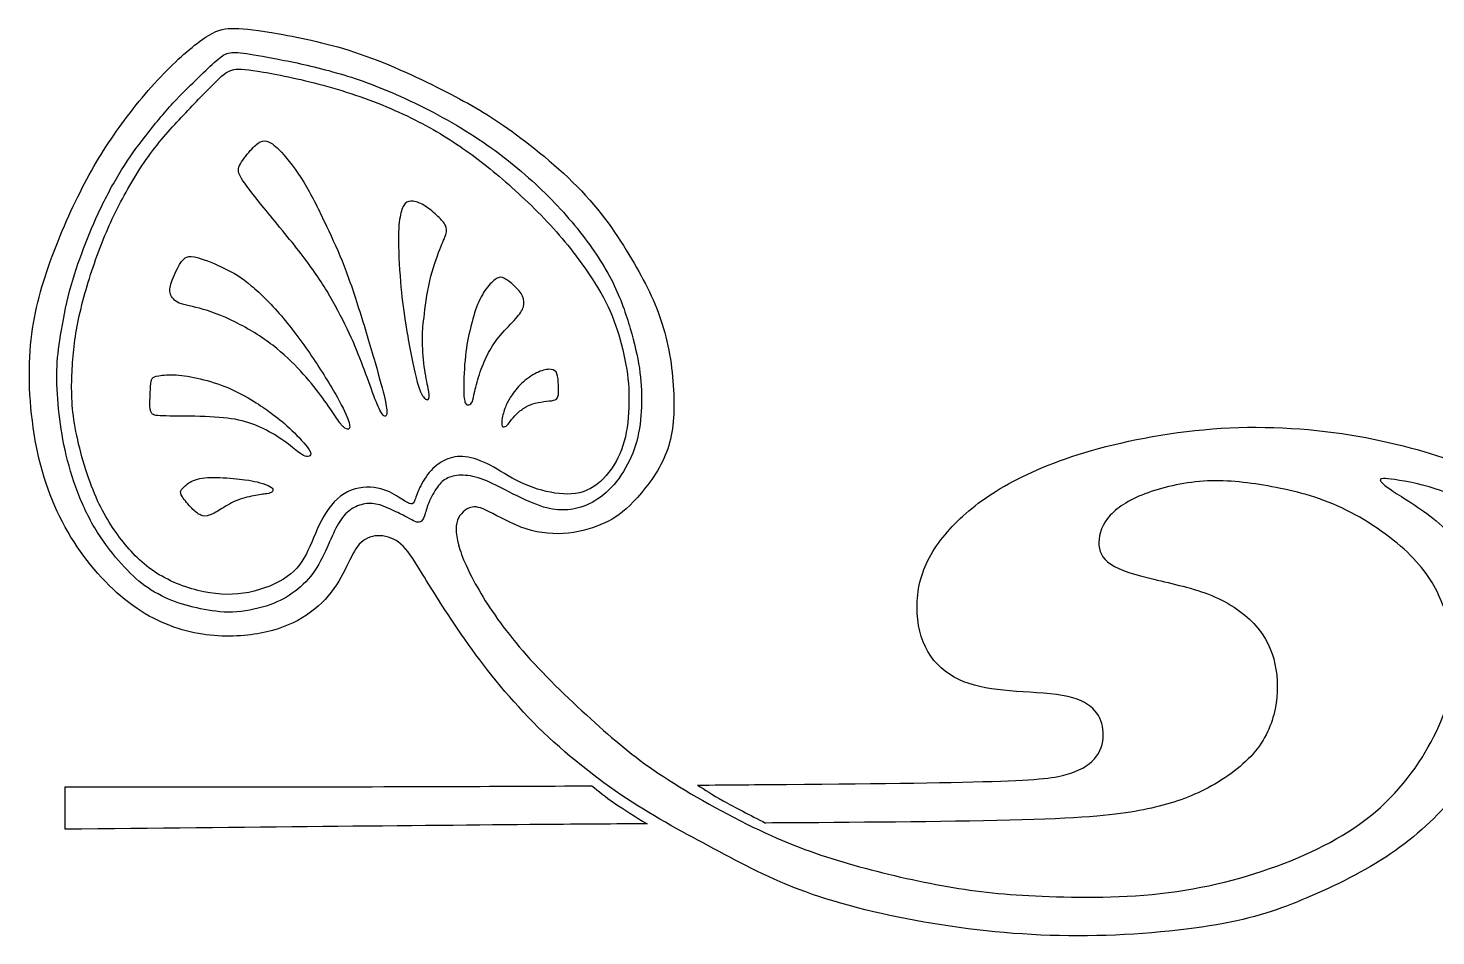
# Model space of a CAD drawing. Extents: x -11 to 8.6, y -2.9 to 35.2.
# Drawn here: x -8.318 to -4.359, y 20.132 to 22.684 of the extents above; entities that cross this region are included whole.
import ezdxf

# ---------------------------------------------------------------- set-up
doc = ezdxf.new("R2010")
doc.units = 0
doc.header["$MEASUREMENT"] = 0
doc.layers.add('LAYER_1', color=7, linetype='CONTINUOUS')

msp = doc.modelspace()

# ---------------------------------------------------------------- linework, layer by layer
at = {"layer": 'LAYER_1'}
for points, knots in [([(-3.14153, 20.45496), (-3.18853, 20.4546), (-3.23556, 20.45421), (-3.28237, 20.44882), (-3.28237, 20.44882), (-3.32917, 20.44341), (-3.37582, 20.43294), (-3.41719, 20.41648), (-3.41719, 20.41648), (-3.45859, 20.40001), (-3.49477, 20.37748), (-3.52933, 20.35218), (-3.52933, 20.35218), (-3.56388, 20.32686), (-3.59684, 20.29872), (-3.6306, 20.27542), (-3.6306, 20.27542), (-3.66435, 20.25211), (-3.69893, 20.23361), (-3.73429, 20.22237), (-3.73429, 20.22237), (-3.76965, 20.21112), (-3.80583, 20.20709), (-3.84199, 20.21271), (-3.84199, 20.21271), (-3.87816, 20.21834), (-3.91434, 20.23363), (-3.93964, 20.25652), (-3.93964, 20.25652), (-3.96495, 20.27942), (-3.97944, 20.30998), (-3.98466, 20.34494), (-3.98466, 20.34494), (-3.98989, 20.3799), (-3.98586, 20.41929), (-3.969, 20.4659), (-3.969, 20.4659), (-3.95212, 20.51252), (-3.92236, 20.56638), (-3.89906, 20.62343), (-3.89906, 20.62343), (-3.87575, 20.6805), (-3.85887, 20.7408), (-3.85566, 20.80669), (-3.85566, 20.80669), (-3.85244, 20.8726), (-3.8629, 20.94416), (-3.89383, 21.00804), (-3.89383, 21.00804), (-3.92478, 21.07195), (-3.97622, 21.12822), (-4.02846, 21.17925), (-4.02846, 21.17925), (-4.0807, 21.23029), (-4.13377, 21.27611), (-4.19002, 21.31147), (-4.19002, 21.31147), (-4.24629, 21.34683), (-4.30576, 21.37175), (-4.3588, 21.38822), (-4.3588, 21.38822), (-4.41185, 21.4047), (-4.45849, 21.41274), (-4.48501, 21.41595), (-4.48501, 21.41595), (-4.51153, 21.41917), (-4.51796, 21.41757), (-4.51516, 21.41156), (-4.51516, 21.41156), (-4.51235, 21.40552), (-4.50026, 21.39506), (-4.46893, 21.37497), (-4.46893, 21.37497), (-4.43758, 21.35489), (-4.38695, 21.32512), (-4.34154, 21.28375), (-4.34154, 21.28375), (-4.29612, 21.24235), (-4.25593, 21.18929), (-4.2242, 21.12942), (-4.2242, 21.12942), (-4.19245, 21.06954), (-4.16911, 21.00283), (-4.1619, 20.93291), (-4.1619, 20.93291), (-4.15466, 20.86297), (-4.1635, 20.78983), (-4.18842, 20.72111), (-4.18842, 20.72111), (-4.21333, 20.6524), (-4.25433, 20.58807), (-4.30456, 20.5278), (-4.30456, 20.5278), (-4.35479, 20.46752), (-4.41429, 20.41125), (-4.48661, 20.36222), (-4.48661, 20.36222), (-4.55896, 20.31319), (-4.64415, 20.2714), (-4.72171, 20.23844), (-4.72171, 20.23844), (-4.79926, 20.20549), (-4.86922, 20.18137), (-4.9757, 20.16289), (-4.9757, 20.16289), (-5.0822, 20.14441), (-5.22528, 20.13154), (-5.36552, 20.13154), (-5.36552, 20.13154), (-5.50578, 20.13154), (-5.64325, 20.14441), (-5.77425, 20.1661), (-5.77425, 20.1661), (-5.90526, 20.18779), (-6.02985, 20.21836), (-6.13112, 20.25492), (-6.13112, 20.25492), (-6.23238, 20.29148), (-6.31038, 20.3341), (-6.38994, 20.37669), (-6.38994, 20.37669), (-6.4695, 20.41929), (-6.5507, 20.46189), (-6.63508, 20.51774), (-6.63508, 20.51774), (-6.71947, 20.5736), (-6.8071, 20.64274), (-6.88346, 20.71789), (-6.88346, 20.71789), (-6.95981, 20.79304), (-7.02492, 20.87422), (-7.07996, 20.95138), (-7.07996, 20.95138), (-7.13503, 21.02855), (-7.18005, 21.10169), (-7.20937, 21.1491), (-7.20937, 21.1491), (-7.2387, 21.19653), (-7.25239, 21.21826), (-7.26965, 21.23311), (-7.26965, 21.23311), (-7.28693, 21.24797), (-7.30786, 21.25602), (-7.32794, 21.25683), (-7.32794, 21.25683), (-7.34803, 21.25763), (-7.36733, 21.25118), (-7.38178, 21.23792), (-7.38178, 21.23792), (-7.39626, 21.22467), (-7.4059, 21.20457), (-7.41795, 21.17967), (-7.41795, 21.17967), (-7.43, 21.15475), (-7.44449, 21.12499), (-7.46578, 21.09767), (-7.46578, 21.09767), (-7.48706, 21.07034), (-7.51523, 21.04543), (-7.54776, 21.02574), (-7.54776, 21.02574), (-7.58031, 21.00606), (-7.6173, 20.99157), (-7.6643, 20.98274), (-7.6643, 20.98274), (-7.71133, 20.9739), (-7.7684, 20.97066), (-7.82828, 20.9799), (-7.82828, 20.9799), (-7.88815, 20.98914), (-7.95087, 21.01087), (-8.01195, 21.05224), (-8.01195, 21.05224), (-8.07303, 21.09364), (-8.1325, 21.15475), (-8.18031, 21.22588), (-8.18031, 21.22588), (-8.22814, 21.297), (-8.26432, 21.3782), (-8.28681, 21.47141), (-8.28681, 21.47141), (-8.30932, 21.56464), (-8.31818, 21.66996), (-8.31377, 21.75957), (-8.31377, 21.75957), (-8.30934, 21.84919), (-8.29164, 21.92313), (-8.26593, 21.99949), (-8.26593, 21.99949), (-8.24021, 22.07584), (-8.20645, 22.15464), (-8.17229, 22.22255), (-8.17229, 22.22255), (-8.13814, 22.29047), (-8.10356, 22.34753), (-8.06258, 22.40459), (-8.06258, 22.40459), (-8.02159, 22.46165), (-7.97415, 22.51874), (-7.92914, 22.56455), (-7.92914, 22.56455), (-7.88414, 22.61035), (-7.84154, 22.64493), (-7.81142, 22.66341), (-7.81142, 22.66341), (-7.78127, 22.68189), (-7.76357, 22.68432), (-7.73625, 22.68351), (-7.73625, 22.68351), (-7.70892, 22.68271), (-7.67194, 22.67867), (-7.61207, 22.66822), (-7.61207, 22.66822), (-7.55219, 22.65778), (-7.4694, 22.6409), (-7.38421, 22.61157), (-7.38421, 22.61157), (-7.29902, 22.58223), (-7.21138, 22.54043), (-7.14226, 22.50507), (-7.14226, 22.50507), (-7.07315, 22.46971), (-7.02249, 22.44077), (-6.9574, 22.39376), (-6.9574, 22.39376), (-6.8923, 22.34673), (-6.8127, 22.28163), (-6.75042, 22.21371), (-6.75042, 22.21371), (-6.68813, 22.1458), (-6.64311, 22.07504), (-6.60735, 22.01155), (-6.60735, 22.01155), (-6.57159, 21.94807), (-6.54505, 21.89178), (-6.52777, 21.8279), (-6.52777, 21.8279), (-6.51049, 21.76401), (-6.50246, 21.69245), (-6.50205, 21.63177), (-6.50205, 21.63177), (-6.50165, 21.5711), (-6.50889, 21.52126), (-6.53018, 21.47426), (-6.53018, 21.47426), (-6.55149, 21.42723), (-6.58687, 21.38299), (-6.61579, 21.35286), (-6.61579, 21.35286), (-6.64472, 21.32273), (-6.66725, 21.30664), (-6.69617, 21.29299), (-6.69617, 21.29299), (-6.7251, 21.27934), (-6.76048, 21.26807), (-6.79865, 21.26406), (-6.79865, 21.26406), (-6.83683, 21.26003), (-6.87782, 21.26326), (-6.9176, 21.27611), (-6.9176, 21.27611), (-6.95739, 21.28896), (-6.99599, 21.31149), (-7.02169, 21.32434), (-7.02169, 21.32434), (-7.04741, 21.33719), (-7.0603, 21.34041), (-7.07435, 21.336), (-7.07435, 21.336), (-7.0884, 21.33157), (-7.10369, 21.31951), (-7.11051, 21.30022), (-7.11051, 21.30022), (-7.11735, 21.28094), (-7.11574, 21.2544), (-7.1041, 21.21824), (-7.1041, 21.21824), (-7.09245, 21.18208), (-7.07072, 21.13624), (-7.03859, 21.084), (-7.03859, 21.084), (-7.00643, 21.03176), (-6.96382, 20.97308), (-6.90597, 20.9092), (-6.90597, 20.9092), (-6.8481, 20.84529), (-6.77493, 20.77616), (-6.71185, 20.71991), (-6.71185, 20.71991), (-6.64876, 20.66364), (-6.59569, 20.62023), (-6.51733, 20.56999), (-6.51733, 20.56999), (-6.43897, 20.51976), (-6.33528, 20.46269), (-6.24567, 20.4213), (-6.24567, 20.4213), (-6.15605, 20.3799), (-6.08048, 20.35418), (-5.99609, 20.33049), (-5.99609, 20.33049), (-5.9117, 20.30678), (-5.81845, 20.28505), (-5.73285, 20.27019), (-5.73285, 20.27019), (-5.64726, 20.25532), (-5.56928, 20.24728), (-5.46601, 20.24287), (-5.46601, 20.24287), (-5.36273, 20.23844), (-5.23411, 20.23764), (-5.11115, 20.25331), (-5.11115, 20.25331), (-4.98817, 20.26899), (-4.8708, 20.30114), (-4.76713, 20.34294), (-4.76713, 20.34294), (-4.66345, 20.38473), (-4.57341, 20.43617), (-4.50149, 20.50529), (-4.50149, 20.50529), (-4.42956, 20.5744), (-4.37568, 20.66124), (-4.34515, 20.73477), (-4.34515, 20.73477), (-4.3146, 20.80831), (-4.30737, 20.86861), (-4.30977, 20.92325), (-4.30977, 20.92325), (-4.31218, 20.97791), (-4.32426, 21.02695), (-4.34395, 21.07355), (-4.34395, 21.07355), (-4.36363, 21.12018), (-4.39098, 21.1644), (-4.43919, 21.2102), (-4.43919, 21.2102), (-4.48741, 21.25601), (-4.55655, 21.30345), (-4.62406, 21.33518), (-4.62406, 21.33518), (-4.69158, 21.36694), (-4.75749, 21.38301), (-4.82017, 21.39466), (-4.82017, 21.39466), (-4.88287, 21.40631), (-4.94236, 21.41356), (-5.00184, 21.41075), (-5.00184, 21.41075), (-5.06131, 21.40793), (-5.12079, 21.39506), (-5.1686, 21.3778), (-5.1686, 21.3778), (-5.21643, 21.36052), (-5.25261, 21.33879), (-5.2751, 21.3143), (-5.2751, 21.3143), (-5.29761, 21.28978), (-5.30647, 21.26244), (-5.30687, 21.23834), (-5.30687, 21.23834), (-5.30727, 21.21423), (-5.29923, 21.1933), (-5.27351, 21.17644), (-5.27351, 21.17644), (-5.24779, 21.15957), (-5.20438, 21.1467), (-5.15254, 21.13425), (-5.15254, 21.13425), (-5.1007, 21.1218), (-5.04041, 21.10971), (-4.98897, 21.08843), (-4.98897, 21.08843), (-4.93753, 21.06714), (-4.89492, 21.03657), (-4.86559, 21.00363), (-4.86559, 21.00363), (-4.83626, 20.97068), (-4.82017, 20.9353), (-4.81175, 20.89593), (-4.81175, 20.89593), (-4.80331, 20.85654), (-4.80249, 20.81314), (-4.81133, 20.76974), (-4.81133, 20.76974), (-4.82017, 20.72634), (-4.83867, 20.68293), (-4.87323, 20.64356), (-4.87323, 20.64356), (-4.90779, 20.60417), (-4.95842, 20.56879), (-5.00906, 20.54307), (-5.00906, 20.54307), (-5.05969, 20.51735), (-5.11034, 20.50128), (-5.17022, 20.48843), (-5.17022, 20.48843), (-5.2301, 20.47556), (-5.29923, 20.46592), (-5.45877, 20.4599), (-5.45877, 20.4599), (-5.61831, 20.45387), (-5.8683, 20.45144), (-6.09495, 20.44984), (-6.09495, 20.44984), (-6.14524, 20.44947), (-6.1944, 20.44915), (-6.24425, 20.44886)], [0, 0, 0, 0, 0.0097087, 0.0097087, 0.0097087, 0.0097087, 0.0194175, 0.0194175, 0.0194175, 0.0194175, 0.0291262, 0.0291262, 0.0291262, 0.0291262, 0.038835, 0.038835, 0.038835, 0.038835, 0.0485437, 0.0485437, 0.0485437, 0.0485437, 0.0582524, 0.0582524, 0.0582524, 0.0582524, 0.0679612, 0.0679612, 0.0679612, 0.0679612, 0.0776699, 0.0776699, 0.0776699, 0.0776699, 0.0873786, 0.0873786, 0.0873786, 0.0873786, 0.0970874, 0.0970874, 0.0970874, 0.0970874, 0.1067961, 0.1067961, 0.1067961, 0.1067961, 0.1165049, 0.1165049, 0.1165049, 0.1165049, 0.1262136, 0.1262136, 0.1262136, 0.1262136, 0.1359223, 0.1359223, 0.1359223, 0.1359223, 0.1456311, 0.1456311, 0.1456311, 0.1456311, 0.1553398, 0.1553398, 0.1553398, 0.1553398, 0.1650485, 0.1650485, 0.1650485, 0.1650485, 0.1747573, 0.1747573, 0.1747573, 0.1747573, 0.184466, 0.184466, 0.184466, 0.184466, 0.1941748, 0.1941748, 0.1941748, 0.1941748, 0.2038835, 0.2038835, 0.2038835, 0.2038835, 0.2135922, 0.2135922, 0.2135922, 0.2135922, 0.223301, 0.223301, 0.223301, 0.223301, 0.2330097, 0.2330097, 0.2330097, 0.2330097, 0.2427184, 0.2427184, 0.2427184, 0.2427184, 0.2524272, 0.2524272, 0.2524272, 0.2524272, 0.2621359, 0.2621359, 0.2621359, 0.2621359, 0.2718447, 0.2718447, 0.2718447, 0.2718447, 0.2815534, 0.2815534, 0.2815534, 0.2815534, 0.2912621, 0.2912621, 0.2912621, 0.2912621, 0.3009709, 0.3009709, 0.3009709, 0.3009709, 0.3106796, 0.3106796, 0.3106796, 0.3106796, 0.3203883, 0.3203883, 0.3203883, 0.3203883, 0.3300971, 0.3300971, 0.3300971, 0.3300971, 0.3398058, 0.3398058, 0.3398058, 0.3398058, 0.3495146, 0.3495146, 0.3495146, 0.3495146, 0.3592233, 0.3592233, 0.3592233, 0.3592233, 0.368932, 0.368932, 0.368932, 0.368932, 0.3786408, 0.3786408, 0.3786408, 0.3786408, 0.3883495, 0.3883495, 0.3883495, 0.3883495, 0.3980583, 0.3980583, 0.3980583, 0.3980583, 0.407767, 0.407767, 0.407767, 0.407767, 0.4174757, 0.4174757, 0.4174757, 0.4174757, 0.4271845, 0.4271845, 0.4271845, 0.4271845, 0.4368932, 0.4368932, 0.4368932, 0.4368932, 0.4466019, 0.4466019, 0.4466019, 0.4466019, 0.4563107, 0.4563107, 0.4563107, 0.4563107, 0.4660194, 0.4660194, 0.4660194, 0.4660194, 0.4757282, 0.4757282, 0.4757282, 0.4757282, 0.4854369, 0.4854369, 0.4854369, 0.4854369, 0.4951456, 0.4951456, 0.4951456, 0.4951456, 0.5048544, 0.5048544, 0.5048544, 0.5048544, 0.5145631, 0.5145631, 0.5145631, 0.5145631, 0.5242718, 0.5242718, 0.5242718, 0.5242718, 0.5339806, 0.5339806, 0.5339806, 0.5339806, 0.5436893, 0.5436893, 0.5436893, 0.5436893, 0.5533981, 0.5533981, 0.5533981, 0.5533981, 0.5631068, 0.5631068, 0.5631068, 0.5631068, 0.5728155, 0.5728155, 0.5728155, 0.5728155, 0.5825243, 0.5825243, 0.5825243, 0.5825243, 0.592233, 0.592233, 0.592233, 0.592233, 0.6019417, 0.6019417, 0.6019417, 0.6019417, 0.6116505, 0.6116505, 0.6116505, 0.6116505, 0.6213592, 0.6213592, 0.6213592, 0.6213592, 0.631068, 0.631068, 0.631068, 0.631068, 0.6407767, 0.6407767, 0.6407767, 0.6407767, 0.6504854, 0.6504854, 0.6504854, 0.6504854, 0.6601942, 0.6601942, 0.6601942, 0.6601942, 0.6699029, 0.6699029, 0.6699029, 0.6699029, 0.6796117, 0.6796117, 0.6796117, 0.6796117, 0.6893204, 0.6893204, 0.6893204, 0.6893204, 0.6990291, 0.6990291, 0.6990291, 0.6990291, 0.7087379, 0.7087379, 0.7087379, 0.7087379, 0.7184466, 0.7184466, 0.7184466, 0.7184466, 0.7281553, 0.7281553, 0.7281553, 0.7281553, 0.7378641, 0.7378641, 0.7378641, 0.7378641, 0.7475728, 0.7475728, 0.7475728, 0.7475728, 0.7572816, 0.7572816, 0.7572816, 0.7572816, 0.7669903, 0.7669903, 0.7669903, 0.7669903, 0.776699, 0.776699, 0.776699, 0.776699, 0.7864078, 0.7864078, 0.7864078, 0.7864078, 0.7961165, 0.7961165, 0.7961165, 0.7961165, 0.8058252, 0.8058252, 0.8058252, 0.8058252, 0.815534, 0.815534, 0.815534, 0.815534, 0.8252427, 0.8252427, 0.8252427, 0.8252427, 0.8349515, 0.8349515, 0.8349515, 0.8349515, 0.8446602, 0.8446602, 0.8446602, 0.8446602, 0.8543689, 0.8543689, 0.8543689, 0.8543689, 0.8640777, 0.8640777, 0.8640777, 0.8640777, 0.8737864, 0.8737864, 0.8737864, 0.8737864, 0.8834951, 0.8834951, 0.8834951, 0.8834951, 0.8932039, 0.8932039, 0.8932039, 0.8932039, 0.9029126, 0.9029126, 0.9029126, 0.9029126, 0.9126214, 0.9126214, 0.9126214, 0.9126214, 0.9223301, 0.9223301, 0.9223301, 0.9223301, 0.9320388, 0.9320388, 0.9320388, 0.9320388, 0.9417476, 0.9417476, 0.9417476, 0.9417476, 0.9514563, 0.9514563, 0.9514563, 0.9514563, 0.961165, 0.961165, 0.961165, 0.961165, 0.9708738, 0.9708738, 0.9708738, 0.9708738, 0.9805825, 0.9805825, 0.9805825, 0.9805825, 1, 1, 1, 1]), ([(-7.91128, 22.4731), (-7.9356, 22.44638), (-7.96374, 22.41222), (-7.98844, 22.38049), (-7.98844, 22.38049), (-8.01315, 22.34874), (-8.03448, 22.31937), (-8.05537, 22.28584), (-8.05537, 22.28584), (-8.07626, 22.25228), (-8.09676, 22.21448), (-8.11464, 22.17711), (-8.11464, 22.17711), (-8.13252, 22.13975), (-8.1478, 22.10276), (-8.16225, 22.0646), (-8.16225, 22.0646), (-8.17672, 22.02641), (-8.19041, 21.98702), (-8.20146, 21.94483), (-8.20146, 21.94483), (-8.2125, 21.90263), (-8.22094, 21.85761), (-8.22696, 21.82064), (-8.22696, 21.82064), (-8.23299, 21.78368), (-8.23662, 21.75472), (-8.23742, 21.72158), (-8.23742, 21.72158), (-8.23822, 21.68842), (-8.23622, 21.65104), (-8.23241, 21.61327), (-8.23241, 21.61327), (-8.2286, 21.57551), (-8.22295, 21.5373), (-8.21433, 21.49793), (-8.21433, 21.49793), (-8.20569, 21.45854), (-8.194, 21.41795), (-8.17875, 21.37838), (-8.17875, 21.37838), (-8.16347, 21.33879), (-8.14457, 21.30019), (-8.12308, 21.26605), (-8.12308, 21.26605), (-8.10159, 21.23189), (-8.07746, 21.20213), (-8.05537, 21.17743), (-8.05537, 21.17743), (-8.03328, 21.15271), (-8.01315, 21.13301), (-7.98986, 21.11615), (-7.98986, 21.11615), (-7.96655, 21.09927), (-7.94003, 21.08518), (-7.91371, 21.07474), (-7.91371, 21.07474), (-7.88739, 21.06429), (-7.86125, 21.05746), (-7.83332, 21.05164), (-7.83332, 21.05164), (-7.8054, 21.04581), (-7.77564, 21.04096), (-7.7437, 21.04196), (-7.7437, 21.04196), (-7.71175, 21.04299), (-7.67759, 21.04982), (-7.64887, 21.05906), (-7.64887, 21.05906), (-7.62012, 21.0683), (-7.59681, 21.07997), (-7.57532, 21.09502), (-7.57532, 21.09502), (-7.55381, 21.1101), (-7.53411, 21.1286), (-7.51785, 21.15069), (-7.51785, 21.15069), (-7.50157, 21.1728), (-7.48869, 21.19852), (-7.47804, 21.22201), (-7.47804, 21.22201), (-7.4674, 21.24552), (-7.45896, 21.26685), (-7.44932, 21.28451), (-7.44932, 21.28451), (-7.43967, 21.30219), (-7.42881, 21.31628), (-7.41636, 21.32631), (-7.41636, 21.32631), (-7.40391, 21.33635), (-7.38982, 21.3424), (-7.37617, 21.34541), (-7.37617, 21.34541), (-7.36252, 21.34842), (-7.34923, 21.34842), (-7.33478, 21.34481), (-7.33478, 21.34481), (-7.32032, 21.3412), (-7.30463, 21.33394), (-7.28977, 21.32693), (-7.28977, 21.32693), (-7.2749, 21.31989), (-7.26083, 21.31306), (-7.25099, 21.30784), (-7.25099, 21.30784), (-7.24114, 21.30261), (-7.23549, 21.29898), (-7.23008, 21.29678), (-7.23008, 21.29678), (-7.22467, 21.29457), (-7.21944, 21.29377), (-7.21503, 21.29598), (-7.21503, 21.29598), (-7.21061, 21.29818), (-7.20697, 21.30341), (-7.20376, 21.31244), (-7.20376, 21.31244), (-7.20055, 21.32148), (-7.19773, 21.33436), (-7.19171, 21.34922), (-7.19171, 21.34922), (-7.18568, 21.36409), (-7.17644, 21.38097), (-7.1674, 21.39342), (-7.1674, 21.39342), (-7.15836, 21.40589), (-7.14952, 21.41392), (-7.13787, 21.41934), (-7.13787, 21.41934), (-7.1262, 21.42477), (-7.11173, 21.4276), (-7.09465, 21.42699), (-7.09465, 21.42699), (-7.07757, 21.42639), (-7.05787, 21.42236), (-7.03658, 21.41414), (-7.03658, 21.41414), (-7.01529, 21.4059), (-6.99236, 21.39342), (-6.96444, 21.37937), (-6.96444, 21.37937), (-6.93652, 21.36531), (-6.90356, 21.34962), (-6.87784, 21.3406), (-6.87784, 21.3406), (-6.85212, 21.33156), (-6.83362, 21.32913), (-6.81474, 21.32933), (-6.81474, 21.32933), (-6.79586, 21.32953), (-6.77655, 21.33236), (-6.75587, 21.33998), (-6.75587, 21.33998), (-6.73518, 21.34761), (-6.71305, 21.36008), (-6.69256, 21.37836), (-6.69256, 21.37836), (-6.67208, 21.39665), (-6.65318, 21.42076), (-6.63792, 21.44748), (-6.63792, 21.44748), (-6.62264, 21.4742), (-6.61098, 21.50357), (-6.60376, 21.5347), (-6.60376, 21.5347), (-6.59653, 21.56585), (-6.5937, 21.5988), (-6.5931, 21.63074), (-6.5931, 21.63074), (-6.5925, 21.66269), (-6.5941, 21.69366), (-6.59931, 21.7278), (-6.59931, 21.7278), (-6.60455, 21.76195), (-6.61339, 21.79935), (-6.62503, 21.83973), (-6.62503, 21.83973), (-6.6367, 21.88012), (-6.65117, 21.92354), (-6.67426, 21.96954), (-6.67426, 21.96954), (-6.69738, 22.01555), (-6.72915, 22.06419), (-6.76731, 22.1124), (-6.76731, 22.1124), (-6.80548, 22.16063), (-6.85012, 22.20846), (-6.90115, 22.25487), (-6.90115, 22.25487), (-6.95219, 22.30129), (-7.00966, 22.34631), (-7.07577, 22.38809), (-7.07577, 22.38809), (-7.14188, 22.42988), (-7.21663, 22.46849), (-7.28274, 22.49762), (-7.28274, 22.49762), (-7.34885, 22.52674), (-7.40632, 22.54646), (-7.46197, 22.56192), (-7.46197, 22.56192), (-7.51763, 22.5774), (-7.57151, 22.58866), (-7.61469, 22.59708), (-7.61469, 22.59708), (-7.65789, 22.60552), (-7.69046, 22.61117), (-7.71295, 22.61398), (-7.71295, 22.61398), (-7.73545, 22.61678), (-7.74793, 22.61678), (-7.75918, 22.61277), (-7.75918, 22.61277), (-7.77042, 22.60875), (-7.78048, 22.60071), (-7.79474, 22.58766), (-7.79474, 22.58766), (-7.80901, 22.57459), (-7.82749, 22.55649), (-7.84698, 22.53781), (-7.84698, 22.53781), (-7.86646, 22.51912), (-7.88699, 22.49982), (-7.91128, 22.4731)], [0, 0, 0, 0, 0.0175439, 0.0175439, 0.0175439, 0.0175439, 0.0350877, 0.0350877, 0.0350877, 0.0350877, 0.0526316, 0.0526316, 0.0526316, 0.0526316, 0.0701754, 0.0701754, 0.0701754, 0.0701754, 0.0877193, 0.0877193, 0.0877193, 0.0877193, 0.1052632, 0.1052632, 0.1052632, 0.1052632, 0.122807, 0.122807, 0.122807, 0.122807, 0.1403509, 0.1403509, 0.1403509, 0.1403509, 0.1578947, 0.1578947, 0.1578947, 0.1578947, 0.1754386, 0.1754386, 0.1754386, 0.1754386, 0.1929825, 0.1929825, 0.1929825, 0.1929825, 0.2105263, 0.2105263, 0.2105263, 0.2105263, 0.2280702, 0.2280702, 0.2280702, 0.2280702, 0.245614, 0.245614, 0.245614, 0.245614, 0.2631579, 0.2631579, 0.2631579, 0.2631579, 0.2807018, 0.2807018, 0.2807018, 0.2807018, 0.2982456, 0.2982456, 0.2982456, 0.2982456, 0.3157895, 0.3157895, 0.3157895, 0.3157895, 0.3333333, 0.3333333, 0.3333333, 0.3333333, 0.3508772, 0.3508772, 0.3508772, 0.3508772, 0.3684211, 0.3684211, 0.3684211, 0.3684211, 0.3859649, 0.3859649, 0.3859649, 0.3859649, 0.4035088, 0.4035088, 0.4035088, 0.4035088, 0.4210526, 0.4210526, 0.4210526, 0.4210526, 0.4385965, 0.4385965, 0.4385965, 0.4385965, 0.4561404, 0.4561404, 0.4561404, 0.4561404, 0.4736842, 0.4736842, 0.4736842, 0.4736842, 0.4912281, 0.4912281, 0.4912281, 0.4912281, 0.5087719, 0.5087719, 0.5087719, 0.5087719, 0.5263158, 0.5263158, 0.5263158, 0.5263158, 0.5438596, 0.5438596, 0.5438596, 0.5438596, 0.5614035, 0.5614035, 0.5614035, 0.5614035, 0.5789474, 0.5789474, 0.5789474, 0.5789474, 0.5964912, 0.5964912, 0.5964912, 0.5964912, 0.6140351, 0.6140351, 0.6140351, 0.6140351, 0.6315789, 0.6315789, 0.6315789, 0.6315789, 0.6491228, 0.6491228, 0.6491228, 0.6491228, 0.6666667, 0.6666667, 0.6666667, 0.6666667, 0.6842105, 0.6842105, 0.6842105, 0.6842105, 0.7017544, 0.7017544, 0.7017544, 0.7017544, 0.7192982, 0.7192982, 0.7192982, 0.7192982, 0.7368421, 0.7368421, 0.7368421, 0.7368421, 0.754386, 0.754386, 0.754386, 0.754386, 0.7719298, 0.7719298, 0.7719298, 0.7719298, 0.7894737, 0.7894737, 0.7894737, 0.7894737, 0.8070175, 0.8070175, 0.8070175, 0.8070175, 0.8245614, 0.8245614, 0.8245614, 0.8245614, 0.8421053, 0.8421053, 0.8421053, 0.8421053, 0.8596491, 0.8596491, 0.8596491, 0.8596491, 0.877193, 0.877193, 0.877193, 0.877193, 0.8947368, 0.8947368, 0.8947368, 0.8947368, 0.9122807, 0.9122807, 0.9122807, 0.9122807, 0.9298246, 0.9298246, 0.9298246, 0.9298246, 0.9473684, 0.9473684, 0.9473684, 0.9473684, 0.9649123, 0.9649123, 0.9649123, 0.9649123, 1, 1, 1, 1]), ([(-7.97411, 22.3316), (-8.00646, 22.2876), (-8.03743, 22.23575), (-8.06313, 22.18551), (-8.06313, 22.18551), (-8.08885, 22.13528), (-8.10937, 22.08665), (-8.12846, 22.03261), (-8.12846, 22.03261), (-8.14754, 21.97855), (-8.16522, 21.91907), (-8.17647, 21.86563), (-8.17647, 21.86563), (-8.18771, 21.81217), (-8.19256, 21.76474), (-8.19477, 21.71693), (-8.19477, 21.71693), (-8.19697, 21.6691), (-8.19657, 21.62086), (-8.18593, 21.5612), (-8.18593, 21.5612), (-8.17528, 21.50152), (-8.15436, 21.43037), (-8.13147, 21.37532), (-8.13147, 21.37532), (-8.10855, 21.32027), (-8.08364, 21.28127), (-8.05571, 21.24551), (-8.05571, 21.24551), (-8.02779, 21.20974), (-7.99682, 21.17719), (-7.95705, 21.15187), (-7.95705, 21.15187), (-7.91726, 21.12656), (-7.86863, 21.10846), (-7.82383, 21.09922), (-7.82383, 21.09922), (-7.77901, 21.08997), (-7.73802, 21.08957), (-7.69762, 21.09761), (-7.69762, 21.09761), (-7.65723, 21.10565), (-7.61744, 21.12213), (-7.58952, 21.14201), (-7.58952, 21.14201), (-7.5616, 21.1619), (-7.5455, 21.18523), (-7.53125, 21.21496), (-7.53125, 21.21496), (-7.51699, 21.24469), (-7.50451, 21.28089), (-7.48705, 21.31142), (-7.48705, 21.31142), (-7.46957, 21.34196), (-7.44704, 21.36688), (-7.41992, 21.38033), (-7.41992, 21.38033), (-7.39279, 21.3938), (-7.36104, 21.39581), (-7.33573, 21.391), (-7.33573, 21.391), (-7.31041, 21.38616), (-7.29151, 21.3745), (-7.27705, 21.36548), (-7.27705, 21.36548), (-7.26258, 21.35644), (-7.25254, 21.34998), (-7.24592, 21.34738), (-7.24592, 21.34738), (-7.23929, 21.34477), (-7.23606, 21.34597), (-7.23285, 21.35239), (-7.23285, 21.35239), (-7.22964, 21.35882), (-7.2264, 21.37051), (-7.21978, 21.38556), (-7.21978, 21.38556), (-7.21315, 21.40064), (-7.2031, 21.41912), (-7.19005, 21.43458), (-7.19005, 21.43458), (-7.17699, 21.45005), (-7.16091, 21.46254), (-7.14403, 21.47036), (-7.14403, 21.47036), (-7.12715, 21.47819), (-7.10945, 21.48142), (-7.08877, 21.47901), (-7.08877, 21.47901), (-7.06808, 21.47659), (-7.04435, 21.46855), (-7.01865, 21.4549), (-7.01865, 21.4549), (-6.99293, 21.44123), (-6.96519, 21.42193), (-6.93426, 21.40707), (-6.93426, 21.40707), (-6.90331, 21.3922), (-6.86913, 21.38174), (-6.8368, 21.37692), (-6.8368, 21.37692), (-6.80444, 21.37209), (-6.77388, 21.37291), (-6.74675, 21.38456), (-6.74675, 21.38456), (-6.71963, 21.39621), (-6.69592, 21.41874), (-6.67764, 21.44484), (-6.67764, 21.44484), (-6.65935, 21.47096), (-6.64649, 21.50072), (-6.63867, 21.53506), (-6.63867, 21.53506), (-6.63083, 21.56942), (-6.628, 21.60843), (-6.6284, 21.64479), (-6.6284, 21.64479), (-6.62881, 21.68115), (-6.63243, 21.71491), (-6.63965, 21.75147), (-6.63965, 21.75147), (-6.64689, 21.78805), (-6.65775, 21.82744), (-6.6708, 21.8624), (-6.6708, 21.8624), (-6.68385, 21.89736), (-6.69914, 21.92793), (-6.72525, 21.9689), (-6.72525, 21.9689), (-6.75136, 22.0099), (-6.78837, 22.06133), (-6.83257, 22.11157), (-6.83257, 22.11157), (-6.87677, 22.1618), (-6.92822, 22.21083), (-6.97543, 22.25202), (-6.97543, 22.25202), (-7.02266, 22.29322), (-7.06565, 22.32657), (-7.11346, 22.35831), (-7.11346, 22.35831), (-7.16129, 22.39006), (-7.21397, 22.42022), (-7.27525, 22.44795), (-7.27525, 22.44795), (-7.33653, 22.47567), (-7.40646, 22.50101), (-7.47518, 22.52029), (-7.47518, 22.52029), (-7.5439, 22.53958), (-7.61143, 22.55286), (-7.65623, 22.56068), (-7.65623, 22.56068), (-7.70103, 22.56852), (-7.72316, 22.57093), (-7.73962, 22.56792), (-7.73962, 22.56792), (-7.7561, 22.56489), (-7.76696, 22.55645), (-7.78845, 22.53557), (-7.78845, 22.53557), (-7.80996, 22.51466), (-7.84211, 22.4813), (-7.87506, 22.44654), (-7.87506, 22.44654), (-7.90802, 22.41178), (-7.94178, 22.3756), (-7.97411, 22.3316)], [0, 0, 0, 0, 0.0232558, 0.0232558, 0.0232558, 0.0232558, 0.0465116, 0.0465116, 0.0465116, 0.0465116, 0.0697674, 0.0697674, 0.0697674, 0.0697674, 0.0930233, 0.0930233, 0.0930233, 0.0930233, 0.1162791, 0.1162791, 0.1162791, 0.1162791, 0.1395349, 0.1395349, 0.1395349, 0.1395349, 0.1627907, 0.1627907, 0.1627907, 0.1627907, 0.1860465, 0.1860465, 0.1860465, 0.1860465, 0.2093023, 0.2093023, 0.2093023, 0.2093023, 0.2325581, 0.2325581, 0.2325581, 0.2325581, 0.255814, 0.255814, 0.255814, 0.255814, 0.2790698, 0.2790698, 0.2790698, 0.2790698, 0.3023256, 0.3023256, 0.3023256, 0.3023256, 0.3255814, 0.3255814, 0.3255814, 0.3255814, 0.3488372, 0.3488372, 0.3488372, 0.3488372, 0.372093, 0.372093, 0.372093, 0.372093, 0.3953488, 0.3953488, 0.3953488, 0.3953488, 0.4186047, 0.4186047, 0.4186047, 0.4186047, 0.4418605, 0.4418605, 0.4418605, 0.4418605, 0.4651163, 0.4651163, 0.4651163, 0.4651163, 0.4883721, 0.4883721, 0.4883721, 0.4883721, 0.5116279, 0.5116279, 0.5116279, 0.5116279, 0.5348837, 0.5348837, 0.5348837, 0.5348837, 0.5581395, 0.5581395, 0.5581395, 0.5581395, 0.5813953, 0.5813953, 0.5813953, 0.5813953, 0.6046512, 0.6046512, 0.6046512, 0.6046512, 0.627907, 0.627907, 0.627907, 0.627907, 0.6511628, 0.6511628, 0.6511628, 0.6511628, 0.6744186, 0.6744186, 0.6744186, 0.6744186, 0.6976744, 0.6976744, 0.6976744, 0.6976744, 0.7209302, 0.7209302, 0.7209302, 0.7209302, 0.744186, 0.744186, 0.744186, 0.744186, 0.7674419, 0.7674419, 0.7674419, 0.7674419, 0.7906977, 0.7906977, 0.7906977, 0.7906977, 0.8139535, 0.8139535, 0.8139535, 0.8139535, 0.8372093, 0.8372093, 0.8372093, 0.8372093, 0.8604651, 0.8604651, 0.8604651, 0.8604651, 0.8837209, 0.8837209, 0.8837209, 0.8837209, 0.9069767, 0.9069767, 0.9069767, 0.9069767, 0.9302326, 0.9302326, 0.9302326, 0.9302326, 0.9534884, 0.9534884, 0.9534884, 0.9534884, 1, 1, 1, 1]), ([(-7.48577, 22.14139), (-7.50336, 22.17826), (-7.52166, 22.21666), (-7.54295, 22.25122), (-7.54295, 22.25122), (-7.56426, 22.28578), (-7.58857, 22.31653), (-7.60585, 22.3353), (-7.60585, 22.3353), (-7.62313, 22.3541), (-7.63339, 22.36095), (-7.64192, 22.36456), (-7.64192, 22.36456), (-7.65045, 22.36817), (-7.65731, 22.36857), (-7.66523, 22.36465), (-7.66523, 22.36465), (-7.67316, 22.36073), (-7.68222, 22.35249), (-7.69336, 22.33993), (-7.69336, 22.33993), (-7.70451, 22.32738), (-7.7178, 22.3105), (-7.72362, 22.29805), (-7.72362, 22.29805), (-7.72945, 22.28558), (-7.72783, 22.27754), (-7.71809, 22.26167), (-7.71809, 22.26167), (-7.70834, 22.24579), (-7.69044, 22.22208), (-7.66081, 22.1856), (-7.66081, 22.1856), (-7.63117, 22.14913), (-7.58977, 22.0999), (-7.55682, 22.05761), (-7.55682, 22.05761), (-7.52387, 22.01531), (-7.49935, 21.97993), (-7.47766, 21.94417), (-7.47766, 21.94417), (-7.45595, 21.90841), (-7.43705, 21.87223), (-7.42119, 21.83898), (-7.42119, 21.83898), (-7.40532, 21.80573), (-7.39245, 21.77537), (-7.3808, 21.74504), (-7.3808, 21.74504), (-7.36915, 21.71471), (-7.35869, 21.68434), (-7.34945, 21.65964), (-7.34945, 21.65964), (-7.34021, 21.63493), (-7.33217, 21.61583), (-7.32665, 21.60549), (-7.32665, 21.60549), (-7.32113, 21.59514), (-7.3181, 21.59352), (-7.31529, 21.59332), (-7.31529, 21.59332), (-7.31249, 21.59312), (-7.30986, 21.59432), (-7.30926, 21.60104), (-7.30926, 21.60104), (-7.30866, 21.60777), (-7.31006, 21.62005), (-7.31527, 21.64286), (-7.31527, 21.64286), (-7.32051, 21.66566), (-7.32956, 21.69901), (-7.34261, 21.74433), (-7.34261, 21.74433), (-7.35568, 21.78964), (-7.37276, 21.84691), (-7.38873, 21.89714), (-7.38873, 21.89714), (-7.4047, 21.94738), (-7.41959, 21.99059), (-7.43545, 22.02987), (-7.43545, 22.02987), (-7.45132, 22.06915), (-7.4682, 22.10453), (-7.48577, 22.14139)], [0, 0, 0, 0, 0.0454545, 0.0454545, 0.0454545, 0.0454545, 0.0909091, 0.0909091, 0.0909091, 0.0909091, 0.1363636, 0.1363636, 0.1363636, 0.1363636, 0.1818182, 0.1818182, 0.1818182, 0.1818182, 0.2272727, 0.2272727, 0.2272727, 0.2272727, 0.2727273, 0.2727273, 0.2727273, 0.2727273, 0.3181818, 0.3181818, 0.3181818, 0.3181818, 0.3636364, 0.3636364, 0.3636364, 0.3636364, 0.4090909, 0.4090909, 0.4090909, 0.4090909, 0.4545455, 0.4545455, 0.4545455, 0.4545455, 0.5, 0.5, 0.5, 0.5, 0.5454545, 0.5454545, 0.5454545, 0.5454545, 0.5909091, 0.5909091, 0.5909091, 0.5909091, 0.6363636, 0.6363636, 0.6363636, 0.6363636, 0.6818182, 0.6818182, 0.6818182, 0.6818182, 0.7272727, 0.7272727, 0.7272727, 0.7272727, 0.7727273, 0.7727273, 0.7727273, 0.7727273, 0.8181818, 0.8181818, 0.8181818, 0.8181818, 0.8636364, 0.8636364, 0.8636364, 0.8636364, 0.9090909, 0.9090909, 0.9090909, 0.9090909, 1, 1, 1, 1]), ([(-7.26969, 21.95578), (-7.27321, 21.99577), (-7.27663, 22.04823), (-7.27692, 22.08519), (-7.27692, 22.08519), (-7.27723, 22.12216), (-7.27441, 22.14368), (-7.271, 22.15934), (-7.271, 22.15934), (-7.26759, 22.17502), (-7.26356, 22.18488), (-7.25784, 22.1908), (-7.25784, 22.1908), (-7.25212, 22.19672), (-7.24468, 22.19875), (-7.23504, 22.19754), (-7.23504, 22.19754), (-7.2254, 22.19634), (-7.21353, 22.19189), (-7.20119, 22.18396), (-7.20119, 22.18396), (-7.18883, 22.17604), (-7.17595, 22.16457), (-7.1659, 22.15493), (-7.1659, 22.15493), (-7.15586, 22.14529), (-7.14862, 22.13745), (-7.14481, 22.12961), (-7.14481, 22.12961), (-7.14099, 22.12177), (-7.14059, 22.11394), (-7.14328, 22.1044), (-7.14328, 22.1044), (-7.146, 22.09485), (-7.15185, 22.08359), (-7.16047, 22.06219), (-7.16047, 22.06219), (-7.16911, 22.04079), (-7.18059, 22.00924), (-7.18872, 21.97348), (-7.18872, 21.97348), (-7.19685, 21.93772), (-7.20168, 21.89771), (-7.20489, 21.8709), (-7.20489, 21.8709), (-7.2081, 21.84408), (-7.20972, 21.8304), (-7.20952, 21.80891), (-7.20952, 21.80891), (-7.20932, 21.78742), (-7.2073, 21.75805), (-7.204, 21.73275), (-7.204, 21.73275), (-7.20068, 21.70744), (-7.19605, 21.68611), (-7.19335, 21.67115), (-7.19335, 21.67115), (-7.19064, 21.65618), (-7.18982, 21.64754), (-7.19162, 21.64293), (-7.19162, 21.64293), (-7.19343, 21.6383), (-7.19787, 21.6377), (-7.204, 21.64422), (-7.204, 21.64422), (-7.21012, 21.65075), (-7.21796, 21.66444), (-7.2274, 21.70169), (-7.2274, 21.70169), (-7.23684, 21.73897), (-7.24791, 21.79987), (-7.25523, 21.84407), (-7.25523, 21.84407), (-7.26256, 21.88827), (-7.26619, 21.91581), (-7.26969, 21.95578)], [0, 0, 0, 0, 0.05, 0.05, 0.05, 0.05, 0.1, 0.1, 0.1, 0.1, 0.15, 0.15, 0.15, 0.15, 0.2, 0.2, 0.2, 0.2, 0.25, 0.25, 0.25, 0.25, 0.3, 0.3, 0.3, 0.3, 0.35, 0.35, 0.35, 0.35, 0.4, 0.4, 0.4, 0.4, 0.45, 0.45, 0.45, 0.45, 0.5, 0.5, 0.5, 0.5, 0.55, 0.55, 0.55, 0.55, 0.6, 0.6, 0.6, 0.6, 0.65, 0.65, 0.65, 0.65, 0.7, 0.7, 0.7, 0.7, 0.75, 0.75, 0.75, 0.75, 0.8, 0.8, 0.8, 0.8, 0.85, 0.85, 0.85, 0.85, 0.9, 0.9, 0.9, 0.9, 1, 1, 1, 1]), ([(-7.60022, 21.86805), (-7.63157, 21.90544), (-7.66352, 21.93739), (-7.69064, 21.96008), (-7.69064, 21.96008), (-7.71776, 21.98279), (-7.74009, 21.99628), (-7.7657, 22.00873), (-7.7657, 22.00873), (-7.79131, 22.02118), (-7.82027, 22.03264), (-7.83865, 22.03817), (-7.83865, 22.03817), (-7.85704, 22.04369), (-7.86488, 22.04329), (-7.87169, 22.04059), (-7.87169, 22.04059), (-7.87853, 22.03787), (-7.88438, 22.03283), (-7.8922, 22.01957), (-7.8922, 22.01957), (-7.90004, 22.00632), (-7.9099, 21.9848), (-7.91511, 21.96963), (-7.91511, 21.96963), (-7.92034, 21.95447), (-7.92094, 21.94563), (-7.91783, 21.93639), (-7.91783, 21.93639), (-7.91471, 21.92714), (-7.90787, 21.9175), (-7.89311, 21.91129), (-7.89311, 21.91129), (-7.87835, 21.90505), (-7.85562, 21.90223), (-7.8256, 21.89339), (-7.8256, 21.89339), (-7.79556, 21.88455), (-7.75816, 21.86967), (-7.7215, 21.85039), (-7.7215, 21.85039), (-7.68483, 21.83109), (-7.64885, 21.80737), (-7.61901, 21.78337), (-7.61901, 21.78337), (-7.58917, 21.75935), (-7.56546, 21.73503), (-7.54437, 21.71134), (-7.54437, 21.71134), (-7.52326, 21.68762), (-7.50476, 21.66449), (-7.4898, 21.64411), (-7.4898, 21.64411), (-7.47483, 21.62372), (-7.46337, 21.60602), (-7.45415, 21.59226), (-7.45415, 21.59226), (-7.44491, 21.5785), (-7.43785, 21.56865), (-7.43175, 21.56284), (-7.43175, 21.56284), (-7.42562, 21.55701), (-7.42037, 21.55518), (-7.41707, 21.55668), (-7.41707, 21.55668), (-7.41376, 21.55819), (-7.41233, 21.56304), (-7.41565, 21.57509), (-7.41565, 21.57509), (-7.41897, 21.58714), (-7.42701, 21.60644), (-7.44308, 21.63597), (-7.44308, 21.63597), (-7.45916, 21.66551), (-7.48327, 21.7053), (-7.51069, 21.74659), (-7.51069, 21.74659), (-7.53812, 21.78789), (-7.56889, 21.83069), (-7.60022, 21.86805)], [0, 0, 0, 0, 0.047619, 0.047619, 0.047619, 0.047619, 0.0952381, 0.0952381, 0.0952381, 0.0952381, 0.1428571, 0.1428571, 0.1428571, 0.1428571, 0.1904762, 0.1904762, 0.1904762, 0.1904762, 0.2380952, 0.2380952, 0.2380952, 0.2380952, 0.2857143, 0.2857143, 0.2857143, 0.2857143, 0.3333333, 0.3333333, 0.3333333, 0.3333333, 0.3809524, 0.3809524, 0.3809524, 0.3809524, 0.4285714, 0.4285714, 0.4285714, 0.4285714, 0.4761905, 0.4761905, 0.4761905, 0.4761905, 0.5238095, 0.5238095, 0.5238095, 0.5238095, 0.5714286, 0.5714286, 0.5714286, 0.5714286, 0.6190476, 0.6190476, 0.6190476, 0.6190476, 0.6666667, 0.6666667, 0.6666667, 0.6666667, 0.7142857, 0.7142857, 0.7142857, 0.7142857, 0.7619048, 0.7619048, 0.7619048, 0.7619048, 0.8095238, 0.8095238, 0.8095238, 0.8095238, 0.8571429, 0.8571429, 0.8571429, 0.8571429, 0.9047619, 0.9047619, 0.9047619, 0.9047619, 1, 1, 1, 1]), ([(-7.07435, 21.84057), (-7.06863, 21.86417), (-7.06219, 21.8875), (-7.05406, 21.90739), (-7.05406, 21.90739), (-7.04591, 21.92727), (-7.03607, 21.94375), (-7.02623, 21.9562), (-7.02623, 21.9562), (-7.01639, 21.96867), (-7.00653, 21.97711), (-6.999, 21.98112), (-6.999, 21.98112), (-6.99147, 21.98514), (-6.98622, 21.98474), (-6.97849, 21.98053), (-6.97849, 21.98053), (-6.97076, 21.9763), (-6.96052, 21.96827), (-6.95099, 21.95933), (-6.95099, 21.95933), (-6.94144, 21.95038), (-6.93258, 21.94054), (-6.92786, 21.93061), (-6.92786, 21.93061), (-6.92314, 21.92066), (-6.92254, 21.91059), (-6.92543, 21.90066), (-6.92543, 21.90066), (-6.92835, 21.89071), (-6.9348, 21.88085), (-6.94665, 21.8676), (-6.94665, 21.8676), (-6.9585, 21.85433), (-6.97579, 21.83765), (-6.98976, 21.82128), (-6.98976, 21.82128), (-7.00372, 21.8049), (-7.01438, 21.78882), (-7.0234, 21.77185), (-7.0234, 21.77185), (-7.03244, 21.75486), (-7.0399, 21.73698), (-7.04652, 21.7177), (-7.04652, 21.7177), (-7.05315, 21.69841), (-7.05898, 21.67769), (-7.0623, 21.66313), (-7.0623, 21.66313), (-7.06562, 21.64856), (-7.06642, 21.64012), (-7.06883, 21.6344), (-7.06883, 21.6344), (-7.07123, 21.62868), (-7.07526, 21.62565), (-7.07896, 21.62476), (-7.07896, 21.62476), (-7.08268, 21.62385), (-7.08612, 21.62505), (-7.08873, 21.63077), (-7.08873, 21.63077), (-7.09134, 21.6365), (-7.09314, 21.64676), (-7.09323, 21.67056), (-7.09323, 21.67056), (-7.09334, 21.69437), (-7.09174, 21.73177), (-7.08844, 21.76241), (-7.08844, 21.76241), (-7.08512, 21.79305), (-7.08007, 21.81696), (-7.07435, 21.84057)], [0, 0, 0, 0, 0.0526316, 0.0526316, 0.0526316, 0.0526316, 0.1052632, 0.1052632, 0.1052632, 0.1052632, 0.1578947, 0.1578947, 0.1578947, 0.1578947, 0.2105263, 0.2105263, 0.2105263, 0.2105263, 0.2631579, 0.2631579, 0.2631579, 0.2631579, 0.3157895, 0.3157895, 0.3157895, 0.3157895, 0.3684211, 0.3684211, 0.3684211, 0.3684211, 0.4210526, 0.4210526, 0.4210526, 0.4210526, 0.4736842, 0.4736842, 0.4736842, 0.4736842, 0.5263158, 0.5263158, 0.5263158, 0.5263158, 0.5789474, 0.5789474, 0.5789474, 0.5789474, 0.6315789, 0.6315789, 0.6315789, 0.6315789, 0.6842105, 0.6842105, 0.6842105, 0.6842105, 0.7368421, 0.7368421, 0.7368421, 0.7368421, 0.7894737, 0.7894737, 0.7894737, 0.7894737, 0.8421053, 0.8421053, 0.8421053, 0.8421053, 0.8947368, 0.8947368, 0.8947368, 0.8947368, 1, 1, 1, 1]), ([(-7.68432, 21.63526), (-7.70371, 21.64721), (-7.72883, 21.6615), (-7.75515, 21.67264), (-7.75515, 21.67264), (-7.78147, 21.6838), (-7.80901, 21.69183), (-7.83402, 21.69785), (-7.83402, 21.69785), (-7.85904, 21.70388), (-7.88155, 21.70793), (-7.90164, 21.70913), (-7.90164, 21.70913), (-7.92174, 21.71033), (-7.93942, 21.70871), (-7.95056, 21.70691), (-7.95056, 21.70691), (-7.96172, 21.7051), (-7.96636, 21.70308), (-7.96917, 21.69907), (-7.96917, 21.69907), (-7.97198, 21.69506), (-7.97298, 21.68901), (-7.97387, 21.67687), (-7.97387, 21.67687), (-7.97478, 21.66471), (-7.97559, 21.64641), (-7.97568, 21.63196), (-7.97568, 21.63196), (-7.97579, 21.61748), (-7.97519, 21.60682), (-7.97057, 21.60101), (-7.97057, 21.60101), (-7.96594, 21.59517), (-7.95731, 21.59417), (-7.93038, 21.59368), (-7.93038, 21.59368), (-7.90346, 21.59317), (-7.85822, 21.59317), (-7.82057, 21.59188), (-7.82057, 21.59188), (-7.78289, 21.59056), (-7.75272, 21.58794), (-7.72622, 21.58222), (-7.72622, 21.58222), (-7.6997, 21.57649), (-7.67677, 21.56765), (-7.65579, 21.55741), (-7.65579, 21.55741), (-7.6348, 21.54716), (-7.61569, 21.5355), (-7.59872, 21.52336), (-7.59872, 21.52336), (-7.58174, 21.5112), (-7.56686, 21.49852), (-7.55653, 21.49079), (-7.55653, 21.49079), (-7.54618, 21.48306), (-7.54032, 21.48023), (-7.53522, 21.47963), (-7.53522, 21.47963), (-7.5301, 21.47903), (-7.52567, 21.48064), (-7.52397, 21.48424), (-7.52397, 21.48424), (-7.52226, 21.48787), (-7.52326, 21.4935), (-7.5338, 21.50707), (-7.5338, 21.50707), (-7.54435, 21.52063), (-7.56446, 21.54213), (-7.58334, 21.5596), (-7.58334, 21.5596), (-7.60222, 21.57708), (-7.61992, 21.59056), (-7.63558, 21.6021), (-7.63558, 21.6021), (-7.65125, 21.61366), (-7.66494, 21.62332), (-7.68432, 21.63526)], [0, 0, 0, 0, 0.047619, 0.047619, 0.047619, 0.047619, 0.0952381, 0.0952381, 0.0952381, 0.0952381, 0.1428571, 0.1428571, 0.1428571, 0.1428571, 0.1904762, 0.1904762, 0.1904762, 0.1904762, 0.2380952, 0.2380952, 0.2380952, 0.2380952, 0.2857143, 0.2857143, 0.2857143, 0.2857143, 0.3333333, 0.3333333, 0.3333333, 0.3333333, 0.3809524, 0.3809524, 0.3809524, 0.3809524, 0.4285714, 0.4285714, 0.4285714, 0.4285714, 0.4761905, 0.4761905, 0.4761905, 0.4761905, 0.5238095, 0.5238095, 0.5238095, 0.5238095, 0.5714286, 0.5714286, 0.5714286, 0.5714286, 0.6190476, 0.6190476, 0.6190476, 0.6190476, 0.6666667, 0.6666667, 0.6666667, 0.6666667, 0.7142857, 0.7142857, 0.7142857, 0.7142857, 0.7619048, 0.7619048, 0.7619048, 0.7619048, 0.8095238, 0.8095238, 0.8095238, 0.8095238, 0.8571429, 0.8571429, 0.8571429, 0.8571429, 0.9047619, 0.9047619, 0.9047619, 0.9047619, 1, 1, 1, 1]), ([(-6.95981, 21.64947), (-6.95288, 21.65983), (-6.94282, 21.67351), (-6.93008, 21.68556), (-6.93008, 21.68556), (-6.91732, 21.69761), (-6.90183, 21.70807), (-6.88818, 21.7148), (-6.88818, 21.7148), (-6.87453, 21.72153), (-6.86264, 21.72455), (-6.85342, 21.72495), (-6.85342, 21.72495), (-6.84418, 21.72535), (-6.83752, 21.72313), (-6.83351, 21.71731), (-6.83351, 21.71731), (-6.8295, 21.71148), (-6.82808, 21.70204), (-6.82719, 21.68999), (-6.82719, 21.68999), (-6.82628, 21.67793), (-6.82588, 21.66325), (-6.82697, 21.65412), (-6.82697, 21.65412), (-6.82808, 21.64497), (-6.83071, 21.64134), (-6.83623, 21.63914), (-6.83623, 21.63914), (-6.84175, 21.63693), (-6.85019, 21.63613), (-6.86024, 21.63493), (-6.86024, 21.63493), (-6.87028, 21.63373), (-6.88196, 21.6321), (-6.892, 21.6295), (-6.892, 21.6295), (-6.90205, 21.62689), (-6.91049, 21.62326), (-6.91913, 21.61834), (-6.91913, 21.61834), (-6.92777, 21.61342), (-6.93661, 21.60719), (-6.94413, 21.59995), (-6.94413, 21.59995), (-6.95166, 21.59271), (-6.95791, 21.58448), (-6.96253, 21.57826), (-6.96253, 21.57826), (-6.96714, 21.57203), (-6.97016, 21.5678), (-6.97397, 21.56519), (-6.97397, 21.56519), (-6.97778, 21.56258), (-6.98243, 21.56156), (-6.98473, 21.56537), (-6.98473, 21.56537), (-6.98704, 21.5692), (-6.98704, 21.57786), (-6.98494, 21.58859), (-6.98494, 21.58859), (-6.98283, 21.59935), (-6.9786, 21.61222), (-6.97459, 21.62215), (-6.97459, 21.62215), (-6.97058, 21.6321), (-6.96674, 21.63914), (-6.95981, 21.64947)], [0, 0, 0, 0, 0.0555556, 0.0555556, 0.0555556, 0.0555556, 0.1111111, 0.1111111, 0.1111111, 0.1111111, 0.1666667, 0.1666667, 0.1666667, 0.1666667, 0.2222222, 0.2222222, 0.2222222, 0.2222222, 0.2777778, 0.2777778, 0.2777778, 0.2777778, 0.3333333, 0.3333333, 0.3333333, 0.3333333, 0.3888889, 0.3888889, 0.3888889, 0.3888889, 0.4444444, 0.4444444, 0.4444444, 0.4444444, 0.5, 0.5, 0.5, 0.5, 0.5555556, 0.5555556, 0.5555556, 0.5555556, 0.6111111, 0.6111111, 0.6111111, 0.6111111, 0.6666667, 0.6666667, 0.6666667, 0.6666667, 0.7222222, 0.7222222, 0.7222222, 0.7222222, 0.7777778, 0.7777778, 0.7777778, 0.7777778, 0.8333333, 0.8333333, 0.8333333, 0.8333333, 0.8888889, 0.8888889, 0.8888889, 0.8888889, 1, 1, 1, 1]), ([(-6.43534, 20.55552), (-6.34738, 20.55618), (-6.26353, 20.55687), (-6.18538, 20.55754), (-6.18538, 20.55754), (-5.91091, 20.55993), (-5.70593, 20.56237), (-5.58295, 20.56678), (-5.58295, 20.56678), (-5.45998, 20.5712), (-5.41898, 20.57765), (-5.38603, 20.58889), (-5.38603, 20.58889), (-5.35307, 20.60014), (-5.32816, 20.61622), (-5.3133, 20.6367), (-5.3133, 20.6367), (-5.29843, 20.65721), (-5.29358, 20.68213), (-5.29478, 20.70462), (-5.29478, 20.70462), (-5.296, 20.72713), (-5.30324, 20.74723), (-5.3181, 20.76449), (-5.3181, 20.76449), (-5.33297, 20.78177), (-5.3555, 20.79626), (-5.39447, 20.80468), (-5.39447, 20.80468), (-5.43344, 20.81312), (-5.48892, 20.81555), (-5.53873, 20.81916), (-5.53873, 20.81916), (-5.58857, 20.82277), (-5.63279, 20.82761), (-5.67216, 20.84087), (-5.67216, 20.84087), (-5.71155, 20.85412), (-5.74612, 20.87584), (-5.77102, 20.90637), (-5.77102, 20.90637), (-5.79594, 20.9369), (-5.81123, 20.97631), (-5.81644, 21.02091), (-5.81644, 21.02091), (-5.82167, 21.06551), (-5.81684, 21.11535), (-5.79918, 21.16155), (-5.79918, 21.16155), (-5.7815, 21.20778), (-5.75093, 21.25039), (-5.71197, 21.29016), (-5.71197, 21.29016), (-5.67298, 21.32995), (-5.62555, 21.36694), (-5.56086, 21.4027), (-5.56086, 21.4027), (-5.49616, 21.43846), (-5.41415, 21.47304), (-5.30767, 21.50196), (-5.30767, 21.50196), (-5.20117, 21.53089), (-5.07015, 21.55422), (-4.93833, 21.56023), (-4.93833, 21.56023), (-4.80652, 21.56627), (-4.6739, 21.555), (-4.55655, 21.53291), (-4.55655, 21.53291), (-4.4392, 21.5108), (-4.33711, 21.47785), (-4.26156, 21.44892), (-4.26156, 21.44892), (-4.18601, 21.41998), (-4.13698, 21.39506), (-4.08234, 21.3585), (-4.08234, 21.3585), (-4.02767, 21.32193), (-3.96738, 21.27369), (-3.91756, 21.21784), (-3.91756, 21.21784), (-3.86773, 21.16199), (-3.82832, 21.09847), (-3.801, 21.03941), (-3.801, 21.03941), (-3.77368, 20.98034), (-3.7584, 20.92566), (-3.75037, 20.87382), (-3.75037, 20.87382), (-3.74233, 20.82198), (-3.74153, 20.77295), (-3.74674, 20.7167), (-3.74674, 20.7167), (-3.75197, 20.66044), (-3.76323, 20.59691), (-3.76805, 20.55352), (-3.76805, 20.55352), (-3.77288, 20.51012), (-3.77125, 20.4868), (-3.7584, 20.47195), (-3.7584, 20.47195), (-3.74554, 20.45708), (-3.72142, 20.45062), (-3.68766, 20.45666), (-3.68766, 20.45666), (-3.65391, 20.46269), (-3.61051, 20.48119), (-3.55867, 20.50208), (-3.55867, 20.50208), (-3.50683, 20.52297), (-3.44654, 20.5463), (-3.37562, 20.55873), (-3.37562, 20.55873), (-3.3047, 20.57116), (-3.22309, 20.57274), (-3.14153, 20.57431)], [0, 0, 0, 0, 0.0333333, 0.0333333, 0.0333333, 0.0333333, 0.0666667, 0.0666667, 0.0666667, 0.0666667, 0.1, 0.1, 0.1, 0.1, 0.1333333, 0.1333333, 0.1333333, 0.1333333, 0.1666667, 0.1666667, 0.1666667, 0.1666667, 0.2, 0.2, 0.2, 0.2, 0.2333333, 0.2333333, 0.2333333, 0.2333333, 0.2666667, 0.2666667, 0.2666667, 0.2666667, 0.3, 0.3, 0.3, 0.3, 0.3333333, 0.3333333, 0.3333333, 0.3333333, 0.3666667, 0.3666667, 0.3666667, 0.3666667, 0.4, 0.4, 0.4, 0.4, 0.4333333, 0.4333333, 0.4333333, 0.4333333, 0.4666667, 0.4666667, 0.4666667, 0.4666667, 0.5, 0.5, 0.5, 0.5, 0.5333333, 0.5333333, 0.5333333, 0.5333333, 0.5666667, 0.5666667, 0.5666667, 0.5666667, 0.6, 0.6, 0.6, 0.6, 0.6333333, 0.6333333, 0.6333333, 0.6333333, 0.6666667, 0.6666667, 0.6666667, 0.6666667, 0.7, 0.7, 0.7, 0.7, 0.7333333, 0.7333333, 0.7333333, 0.7333333, 0.7666667, 0.7666667, 0.7666667, 0.7666667, 0.8, 0.8, 0.8, 0.8, 0.8333333, 0.8333333, 0.8333333, 0.8333333, 0.8666667, 0.8666667, 0.8666667, 0.8666667, 0.9, 0.9, 0.9, 0.9, 0.9333333, 0.9333333, 0.9333333, 0.9333333, 1, 1, 1, 1]), ([(-7.70913, 21.41416), (-7.72651, 21.41637), (-7.75395, 21.41948), (-7.77866, 21.42043), (-7.77866, 21.42043), (-7.80338, 21.4214), (-7.8254, 21.42018), (-7.84171, 21.41588), (-7.84171, 21.41588), (-7.85804, 21.41156), (-7.8687, 21.4041), (-7.87592, 21.39809), (-7.87592, 21.39809), (-7.88316, 21.39207), (-7.88699, 21.38742), (-7.88864, 21.38312), (-7.88864, 21.38312), (-7.8903, 21.3788), (-7.88979, 21.37475), (-7.88412, 21.36613), (-7.88412, 21.36613), (-7.87845, 21.35749), (-7.86759, 21.34421), (-7.85815, 21.33438), (-7.85815, 21.33438), (-7.84871, 21.32454), (-7.84067, 21.31809), (-7.83289, 21.31484), (-7.83289, 21.31484), (-7.8251, 21.31158), (-7.81754, 21.31145), (-7.80881, 21.31431), (-7.80881, 21.31431), (-7.80008, 21.31719), (-7.79011, 21.32303), (-7.77777, 21.33066), (-7.77777, 21.33066), (-7.76541, 21.3383), (-7.75063, 21.34774), (-7.73432, 21.35472), (-7.73432, 21.35472), (-7.71798, 21.3617), (-7.70008, 21.36622), (-7.68452, 21.36918), (-7.68452, 21.36918), (-7.66895, 21.37215), (-7.65567, 21.37357), (-7.64719, 21.37492), (-7.64719, 21.37492), (-7.63871, 21.37627), (-7.63498, 21.3776), (-7.63253, 21.37969), (-7.63253, 21.37969), (-7.63007, 21.38179), (-7.62885, 21.38472), (-7.63015, 21.38788), (-7.63015, 21.38788), (-7.63146, 21.39103), (-7.63531, 21.39448), (-7.64353, 21.39809), (-7.64353, 21.39809), (-7.65176, 21.40169), (-7.66443, 21.40552), (-7.67442, 21.40807), (-7.67442, 21.40807), (-7.68441, 21.41063), (-7.69175, 21.41196), (-7.70913, 21.41416)], [0, 0, 0, 0, 0.0555556, 0.0555556, 0.0555556, 0.0555556, 0.1111111, 0.1111111, 0.1111111, 0.1111111, 0.1666667, 0.1666667, 0.1666667, 0.1666667, 0.2222222, 0.2222222, 0.2222222, 0.2222222, 0.2777778, 0.2777778, 0.2777778, 0.2777778, 0.3333333, 0.3333333, 0.3333333, 0.3333333, 0.3888889, 0.3888889, 0.3888889, 0.3888889, 0.4444444, 0.4444444, 0.4444444, 0.4444444, 0.5, 0.5, 0.5, 0.5, 0.5555556, 0.5555556, 0.5555556, 0.5555556, 0.6111111, 0.6111111, 0.6111111, 0.6111111, 0.6666667, 0.6666667, 0.6666667, 0.6666667, 0.7222222, 0.7222222, 0.7222222, 0.7222222, 0.7777778, 0.7777778, 0.7777778, 0.7777778, 0.8333333, 0.8333333, 0.8333333, 0.8333333, 0.8888889, 0.8888889, 0.8888889, 0.8888889, 1, 1, 1, 1]), ([(-8.21489, 20.55082), (-7.85923, 20.55065), (-7.50356, 20.55047), (-7.15373, 20.55158), (-7.15373, 20.55158), (-7.01094, 20.55204), (-6.86908, 20.55273), (-6.73255, 20.55353)], [0, 0, 0, 0, 0.3333333, 0.3333333, 0.3333333, 0.3333333, 1, 1, 1, 1]), ([(-6.73255, 20.55353), (-6.71387, 20.5382), (-6.69517, 20.52284), (-6.66936, 20.50505), (-6.66936, 20.50505), (-6.64353, 20.48726), (-6.61058, 20.46701), (-6.57762, 20.44676)], [0, 0, 0, 0, 0.3333333, 0.3333333, 0.3333333, 0.3333333, 1, 1, 1, 1]), ([(-6.43534, 20.55552), (-6.41546, 20.54234), (-6.39555, 20.52913), (-6.36371, 20.51136), (-6.36371, 20.51136), (-6.33187, 20.49358), (-6.28805, 20.47122), (-6.24425, 20.44886)], [0, 0, 0, 0, 0.3333333, 0.3333333, 0.3333333, 0.3333333, 1, 1, 1, 1]), ([(-6.57762, 20.44676), (-6.66526, 20.44618), (-6.76236, 20.44543), (-6.87442, 20.4445), (-6.87442, 20.4445), (-7.22385, 20.4416), (-7.71937, 20.43652), (-8.21489, 20.43147)], [0, 0, 0, 0, 0.3333333, 0.3333333, 0.3333333, 0.3333333, 1, 1, 1, 1])]:
    msp.add_open_spline(points, degree=3, knots=knots, dxfattribs=at)
msp.add_open_spline([(-8.21489, 20.55082), (-8.21489, 20.55082), (-8.21489, 20.43147), (-8.21489, 20.43147)], degree=3, dxfattribs=at)

doc.saveas('drawing.dxf')
